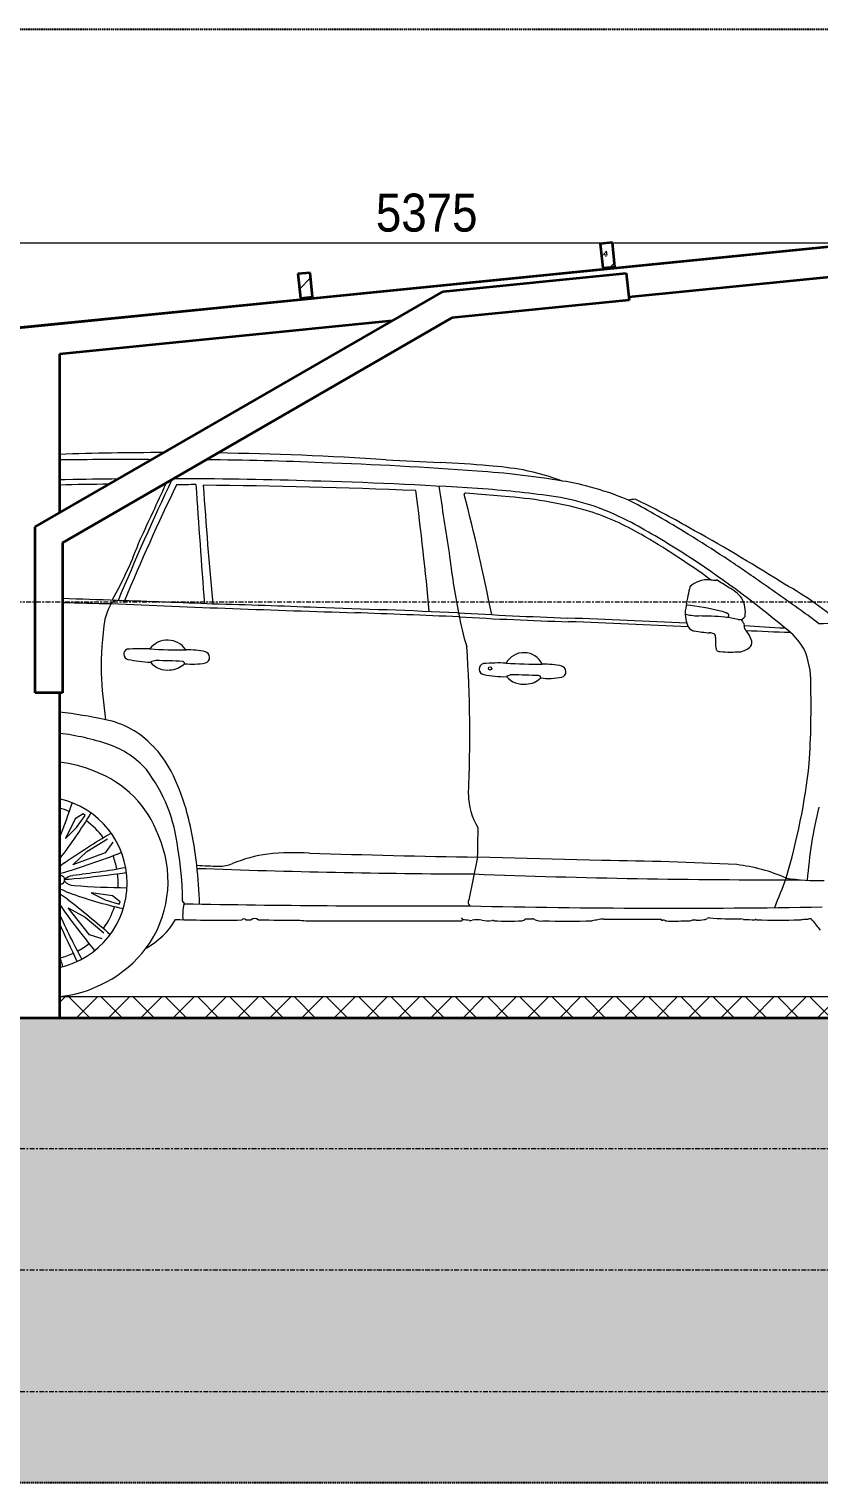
# Model space of a CAD drawing. Header units: millimetres. Extents: x -77355 to 26321, y -760 to 17156.
# Drawn here: x -57586 to -54986, y -700 to 4085 of the extents above; entities that cross this region are included whole.
import ezdxf

# ---------------------------------------------------------------- set-up
doc = ezdxf.new("R2010")
doc.units = ezdxf.units.MM
doc.linetypes.add('Centre', pattern=[31.75, 6.35, -4.7625, 15.875, -4.7625])
doc.linetypes.add('Hidden', pattern=[7.14375, 4.7625, -2.38125])
for name, color, linetype, lineweight in [('A-ANNO-DIMS', 211, 'Continuous', 9), ('A-ANNO-DIMS-50', 211, 'Continuous', 9), ('A-DETL-GENF', 92, 'Continuous', 18), ('A-DETL-GENF-1', 9, 'Continuous', 18), ('A-DETL-GENF-2', 92, 'Hidden', 25), ('A-DETL-MEDM', 33, 'Continuous', 35), ('A-FLOR-FNSH-1', 7, 'Continuous', 18), ('A-FLOR-LEVL-2', 51, 'Centre', 9), ('A-FLOR-PATT-1', 8, 'Continuous', 18), ('A-GLAZ-CURT', 52, 'Continuous', 18), ('A-GLAZ-CURT-2', 52, 'Continuous', 25), ('A-GLAZ-CWMG', 51, 'Continuous', 18), ('A-GLAZ-CWMG-1', 55, 'Continuous', 18), ('A-GLAZ-CWMG-2', 51, 'Continuous', 35), ('G-IMPT', 8, 'Continuous', 18)]:
    doc.layers.add(name, color=color, linetype=linetype, lineweight=lineweight)
doc.styles.add('UTM Avo', font='', dxfattribs={"width": 0.9, "height": 125})
doc.styles.get('UTM Avo').set_extended_font_data('UTM Avo')
doc.dimstyles.new('1_Dim_chi_tiet_2_5', dxfattribs={"dimscale": 304.8, "dimtxt": 124.912619, "dimasz": 0.19685, "dimexe": 0.164042, "dimexo": 0.0625, "dimgap": 0.016404, "dimtad": 1, "dimdec": 0, "dimrnd": 5, "dimzin": 0, "dimdsep": 46, "dimtxsty": 'UTM Avo', "dimblk1": 'OBLIQUE', "dimblk2": 'OBLIQUE', "dimsah": 1, "dimcen": 0.09, "dimdle": 0.164042, "dimazin": 0, "dimtfac": 1, "dimtdec": 4, "dimtix": 1, "dimtmove": 0, "dimatfit": 3, "dimfxl": 0.328084, "dimfxlon": 1, "dimtvp": 1, "dimtolj": 1, "dimtzin": 0, "dimarcsym": 2})
pattern_1 = [(45, (-67431.81, 15225), (-84.19025, 84.19025), []), (45, (-67431.81, 15284.53), (-84.18955, 84.18955), []), (50, (-67431.81, 15225), (136.6383, -11.95415), [14.287, -157.162]), (355, (-67431.81, 15225), (-26.4318, 143.293), [11.43, -125.73]), (100.451, (-67420.43, 15224), (110.2073, 131.3379), [12.143, -133.568]), (46.184, (-67431.81, 15263.1), (203.3093, -31.5316), [21.431, -235.744]), (96.636, (-67414.87, 15260.47), (178.052, 185.5712), [18.214, -200.351]), (351.184, (-67431.81, 15263.1), (178.0542, 185.5685), [17.145, -188.595]), (21, (-67412.76, 15253.58), (113.7111, -76.6989), [14.288, -157.163]), (326, (-67412.76, 15253.58), (46.352, 138.1412), [11.43, -125.73]), (71.451, (-67403.29, 15247.18), (160.0634, 61.4411), [12.143, -133.568]), (37.5, (-67431.81, 15225), (2.31655, 63.41591), [2.515, -121.691, 2.515, -125.12, -126.206]), (37.5, (-67431.81, 15225), (2.31655, 63.41591), [-251.841, 2.515, -123.692]), (7.5, (-67431.81, 15225), (50.11464, 75.13506), [2.515, -70.256, 2.515, -118.834, -48.101]), (7.5, (-67431.81, 15225), (50.11464, 75.13506), [-194.12, 2.515, -45.587]), (327.5, (-67474.293, 15225), (101.69342, -4.29674), [2.515, -45.11, 2.515, -146.075, -197.167]), (327.5, (-67474.293, 15225), (101.69342, -4.29674), [-196.215, 2.515, -194.653]), (317.5, (-67493.34, 15225), (111.0972, 19.0699), [2.515, -59.398, 2.515, -96.164, -140.017]), (317.5, (-67493.34, 15225), (111.0972, 19.0699), [-160.591, 2.515, -137.503])]

# ---------------------------------------------------------------- blocks, each defined once
blk = doc.blocks.new('System Panel - Glazed-V10-TKCS_NHÀ XE 1 - MẶT CẮT')
at = {"layer": 'A-GLAZ-CURT-2'}
blk.add_line((-57667.9, 3097.9), (-58662.9, 2998.4), dxfattribs=at)
blk = doc.blocks.new('Rectangular Mullion - 40 x 80mm-V12-TKCS_NHÀ XE 1 - MẶT CẮT')
at = {"layer": 'A-GLAZ-CWMG-1'}
h = blk.add_hatch(dxfattribs=at)
h.set_pattern_fill('FP_14', color=256, style=0, pattern_type=2)
h.set_pattern_definition(pattern_1)
h.paths.add_polyline_path([(-56693.1, 3199.3), (-56653.3, 3203.3), (-56661.3, 3282.9), (-56701.1, 3278.9), (-56695.4, 3221.7)])
at = {"layer": 'A-GLAZ-CWMG-2'}
for p, q in [((-56661.3, 3282.9), (-56701.1, 3278.9)), ((-56701.1, 3278.9), (-56693.1, 3199.3)), ((-56653.3, 3203.3), (-56661.3, 3282.9)), ((-56693.1, 3199.3), (-56653.3, 3203.3))]:
    blk.add_line(p, q, dxfattribs=at)
blk = doc.blocks.new('Rectangular Mullion - 40 x 80mm-V13-TKCS_NHÀ XE 1 - MẶT CẮT')
at = {"layer": 'A-GLAZ-CWMG-1'}
h = blk.add_hatch(dxfattribs=at)
h.set_pattern_fill('FP_14', color=256, style=0, pattern_type=2)
h.set_pattern_definition(pattern_1)
h.paths.add_polyline_path([(-55698.1, 3298.8), (-55658.3, 3302.8), (-55666.2, 3382.4), (-55706, 3378.4)])
at = {"layer": 'A-GLAZ-CWMG-2'}
for p, q in [((-55666.2, 3382.4), (-55706, 3378.4)), ((-55706, 3378.4), (-55698.1, 3298.8)), ((-55658.3, 3302.8), (-55666.2, 3382.4)), ((-55698.1, 3298.8), (-55658.3, 3302.8))]:
    blk.add_line(p, q, dxfattribs=at)
blk = doc.blocks.new('CAR_TOYOTA - CAR_TOYOTA_GRAND HIGHLANDER_dwg__U1-2292142-TKCS_NHÀ XE 1 - MẶT CẮT')
at = {"layer": 'G-IMPT'}
for centre, radius, start, end in [((-62801.6, 2055.5), 2602.4, 331.7547, 335.4122), ((-63682, 2381.8), 3551.5, 333.8472, 336.0974), ((-63061.4, 1618), 2739.8, 342.6142, 343.4629), ((-62177.4, -405.3), 2318.9, 32.3725, 33.0972)]:
    blk.add_arc(centre, radius, start, end, dxfattribs=at)
blk = doc.blocks.new('CAR_TOYOTA - CAR_TOYOTA_GRAND HIGHLANDER_dwg__U1-V18-TKCS_NHÀ XE 1 - MẶT CẮT')
at = {"layer": 'G-IMPT', "flags": 128}
for points in [[(-60103.9, 1103.7), (-60145, 1117.5), (-60235.3, 1092)], [(-60235.3, 1084.3), (-60190.7, 1078.7), (-60111.1, 1084.4)]]:
    blk.add_lwpolyline(points, dxfattribs=at)
blk.add_lwpolyline([(-60127.6, 970.4), (-60158.9, 969.2), (-60221.8, 1002.1), (-60171.5, 994.2), (-60125.4, 978.7)], close=True, dxfattribs=at)
at = {"layer": 'G-IMPT'}
for centre, radius, start, end in [((-59524.8, -1098.1), 2318.9, 104.3725, 107.8454), ((-60328.7, 3403.8), 2339.6, 272.2886, 275.8437), ((-60674.1, -337.6), 1437.8, 66.7024, 72.2222), ((-61722.3, -1313.6), 2739.8, 54.6142, 57.126), ((-62640.4, -1667.7), 3551.5, 45.8472, 47.3721), ((-62058.1, -931.3), 2602.4, 43.7547, 45.5372)]:
    blk.add_arc(centre, radius, start, end, dxfattribs=at)
blk = doc.blocks.new('CAR_TOYOTA - CAR_TOYOTA_GRAND HIGHLANDER_dwg__U1-V19-TKCS_NHÀ XE 1 - MẶT CẮT')
at = {"layer": 'G-IMPT', "flags": 128}
for points in [[(-60235.3, 1243.1), (-60207, 1281.2), (-60199.8, 1276.6)], [(-60199.8, 1276.6), (-60208.3, 1246.4), (-60235.3, 1220)]]:
    blk.add_lwpolyline(points, dxfattribs=at)
at = {"layer": 'G-IMPT'}
for centre, radius, start, end in [((-59124.7, 352.6), 1437.8, 138.7024, 140.6112), ((-58520.4, -945.9), 2739.8, 126.6142, 128.755), ((-58987.7, -1147.1), 2602.4, 115.7547, 118.6505), ((-58467.3, -1928.5), 3551.5, 117.8472, 119.8589)]:
    blk.add_arc(centre, radius, start, end, dxfattribs=at)
blk = doc.blocks.new('CAR_TOYOTA - CAR_TOYOTA_GRAND HIGHLANDER_dwg__U1-V20-TKCS_NHÀ XE 1 - MẶT CẮT')
at = {"layer": 'G-IMPT', "flags": 128}
blk.add_lwpolyline([(-60513.3, 1302.5), (-60487.3, 1285.1), (-60455.7, 1221.4), (-60491.7, 1257.4), (-60519.9, 1297.1)], close=True, dxfattribs=at)
blk.add_lwpolyline([(-60610.8, 1208.6), (-60585.6, 1173.2), (-60479, 1133.9), (-60525.8, 1177.7), (-60593.6, 1220)], dxfattribs=at)
at = {"layer": 'G-IMPT'}
for centre, radius, start, end in [((-59302.3, 2039.5), 1437.8, 210.7024, 217.9944), ((-57880.6, 2213), 2739.8, 198.6142, 201.1637), ((-61780.8, -784.4), 2339.6, 55.3867, 59.8437), ((-59785.1, 3330.2), 2318.9, 248.3725, 253.7105), ((-60089.5, 1577.3), 567, 230.2844, 232.4098)]:
    blk.add_arc(centre, radius, start, end, dxfattribs=at)
blk = doc.blocks.new('CAR_TOYOTA - CAR_TOYOTA_GRAND HIGHLANDER_dwg__U1-V21-TKCS_NHÀ XE 1 - MẶT CẮT')
at = {"layer": 'G-IMPT', "flags": 128}
blk.add_lwpolyline([(-60634.8, 1012.4), (-60610.2, 1031.7), (-60539.9, 1042.1), (-60585.3, 1018.9), (-60631.7, 1004.4)], close=True, dxfattribs=at)
blk.add_lwpolyline([(-60575.6, 890.6), (-60534.2, 903.6), (-60463.9, 992.9), (-60520, 961.9), (-60581.2, 910.5)], dxfattribs=at)
at = {"layer": 'G-IMPT'}
for centre, radius, start, end in [((-60152.5, 4623.7), 3551.5, 261.8472, 264.6532), ((-60190.8, 3685.6), 2602.4, 259.7547, 263.6431), ((-60435.7, 1084.9), 16.1, 87.8509, 272.1491), ((-60687.2, 3797.5), 2739.8, 270.6142, 274.2506), ((-60482.8, 1103.1), 37.9, 268.0542, 324.1253), ((-60452.7, 1322.5), 236.8, 262.5407, 270.211), ((-60482.8, 1051.9), 47.4, 51.8821, 85.3684), ((-60367.5, 861.8), 205.4, 109.2934, 118.7567), ((-60460.6, 1083.8), 8.94, 341.2359, 37.3348), ((-60961.5, 2391.8), 1437.8, 282.7024, 290.1427), ((-59041.8, -838), 2339.6, 127.3867, 131.8437), ((-62338.3, 2331.5), 2318.9, 320.3725, 325.1779), ((-60765.2, 1500.3), 567, 302.2844, 305.5598)]:
    blk.add_arc(centre, radius, start, end, dxfattribs=at)
blk = doc.blocks.new('CAR_TOYOTA - CAR_TOYOTA_GRAND HIGHLANDER_dwg__U2-V30-TKCS_NHÀ XE 1 - MẶT CẮT')
at = {"extrusion": (0, 0, -1)}
for name, zscale in [('CAR_TOYOTA - CAR_TOYOTA_GRAND HIGHLANDER_dwg__U1-V20-TKCS_NHÀ XE 1 - MẶT CẮT', -0.9999999999999998), ('CAR_TOYOTA - CAR_TOYOTA_GRAND HIGHLANDER_dwg__U1-V19-TKCS_NHÀ XE 1 - MẶT CẮT', -1), ('CAR_TOYOTA - CAR_TOYOTA_GRAND HIGHLANDER_dwg__U1-V18-TKCS_NHÀ XE 1 - MẶT CẮT', -1), ('CAR_TOYOTA - CAR_TOYOTA_GRAND HIGHLANDER_dwg__U1-V21-TKCS_NHÀ XE 1 - MẶT CẮT', -1), ('CAR_TOYOTA - CAR_TOYOTA_GRAND HIGHLANDER_dwg__U1-2292142-TKCS_NHÀ XE 1 - MẶT CẮT', -1)]:
    blk.add_blockref(name, (117921.7, 200), dxfattribs=dict(at, zscale=zscale))
blk = doc.blocks.new('CAR_TOYOTA - CAR_TOYOTA_GRAND HIGHLANDER_dwg-V31-TKCS_NHÀ XE 1 - MẶT CẮT')
at = {"layer": 'G-IMPT'}
for p, q in [((-57193.6, 2667.8), (-57182.6, 2667.9)), ((-57141.6, 2587.5), (-57136.2, 2587.5)), ((-56006, 2545.2), (-56149.1, 2557.3))]:
    blk.add_line(p, q, dxfattribs=at)
at = {"layer": 'G-IMPT', "flags": 128}
blk.add_lwpolyline([(-55700.5, 1348.3), (-56109.8, 1359.5), (-56139.2, 1218.9)], dxfattribs=at)
at = {"layer": 'G-IMPT'}
blk.add_circle((-56068.9, 1980.5), 5.51, dxfattribs=at)
for centre, radius, start, end in [((-57131.1, -8279.9), 10970.9, 90.06731, 91.85603), ((-57131.1, -8279.9), 10970.9, 86.23442, 89.1447), ((-57268.2, -32263.8), 34931.7, 89.87752, 90.35778), ((-57131.3, -10051.9), 12719.9, 87.69771, 89.42892), ((-57076.6, -10273.2), 12939, 85.72181, 87.97933), ((-53897.4, 49841.9), 47241.4, 266.95049, 267.16598), ((-56370.1, -559.4), 3220.6, 84.71, 87.5623), ((-56165.5, 1397.8), 1253.1, 80.5543, 85.777), ((-56124.1, 1810.8), 839.3, 69.4821, 78.7111), ((-57331.4, -5253), 7856, 90.95498, 91.13026), ((-57241.3, -7843.2), 10430.4, 90.44762, 91.3461), ((-57148.6, -13705.5), 16310.4, 90.50701, 91.10234), ((-47767, -1804.5), 10335.6, 154.76323, 157.17957), ((-50300.6, -708.2), 7555.6, 154.16025, 157.33373), ((-65747.5, 6467), 9444.9, 334.52533, 335.74772), ((-57148.6, -13705.5), 16310.4, 89.678, 89.87152), ((-56973.1, -7253.1), 9838.9, 90.37462, 90.743), ((-57101.1, -11285.7), 13890.4, 88.03815, 89.81759), ((33875.4, 8948.9), 91135.3, 184.003833, 184.250829), ((-56979.8, -10573.6), 13175, 86.06415, 88.45935), ((-56277.6, -16.7), 2651.7, 80.2811, 86.4052), ((-55897.5, 2060.4), 540.7, 73.3185, 82.8182), ((-57228.5, -19692.8), 22277.4, 87.64664, 89.44554), ((-42311.2, 3550.4), 14733.4, 183.76272, 185.28778), ((-64546.2, 1447.2), 8308.2, 4.97423, 7.73732), ((-38718.3, 5139.1), 17704.7, 188.30943, 189.02892), ((-56150, 2553.6), 3.77, 76.6948, 190.6224), ((-62609.5, 873.1), 6670.8, 11.10243, 14.5851), ((-56338.6, -799.8), 3380.3, 81.4681, 85.5351), ((-56103.5, 1252.7), 1296.2, 73.7129, 85.6858), ((-55996.6, 1690.5), 867.4, 71.0232, 79.4047), ((-55991.8, 1636), 974.9, 67.3162, 75.1711), ((-55591.3, 2468.4), 68.9, 90.0294, 108.1443), ((-56501.6, 591.3), 2148.4, 59.6062, 64.9308), ((-55995.8, 1704.4), 832.8, 59.5132, 72.1067), ((-56110.2, 1482.4), 1101.8, 62.6364, 68.9572), ((-56196.9, 1350.7), 1319.5, 59.5628, 63.8752), ((-56784.4, 245.8), 2570.3, 58.2096, 60.7499), ((-56964.9, -29.8), 2838.4, 57.1924, 61.345), ((-58007.7, -2287.5), 5395.8, 57.5452, 61.2778), ((-58533.9, 2888), 1399.1, 330.7724, 339.7913), ((-56853.5, 207.7), 2558.3, 53.8123, 59.9638), ((-57104.1, -359), 3253.2, 56.5743, 59.0337), ((-53469.3, 2692.4), 2754.4, 186.9199, 191.0697), ((-57148.5, -324.8), 3185.8, 49.9514, 57.2908), ((-59765, -4372), 8068.2, 55.49561, 56.50176), ((-55330, 2215.4), 86.9, 156.53, 166.338), ((-55361.5, 2202.1), 68, 108.595, 135.2619), ((-55350.6, 2184.3), 88.5, 85.0605, 111.5476), ((-55330.1, 2364.1), 92.7, 261.9714, 274.0833), ((-55881.1, 1327), 1097, 57.0203, 59.4491), ((-69910.1, -18804.4), 25709.2, 54.6755, 55.08364), ((-55705.4, 1191.7), 1226.8, 49.9684, 61.0808), ((-58259.9, -23621.2), 25843.4, 87.86601, 88.26263), ((-57294.4, 2176.6), 28.3, 100.9718, 142.1459), ((-58484.5, -34150.8), 36374.4, 87.63265, 88.13012), ((-54322.6, 2007), 1115.6, 168.164, 171.5719), ((-55347.3, 2123.3), 139.2, 39.3978, 62.9164), ((-55329.7, 2165.2), 101.2, 352.2877, 27.289), ((-57226.7, 9129.7), 6936.3, 267.93736, 269.25616), ((-57048.1, 2057.2), 301.5, 153.0275, 163.5927), ((-54575.4, 65162.2), 63027.9, 267.507206, 268.23724), ((-57815.1, -27284.3), 29488.7, 87.71507, 88.38108), ((-58125.8, -44314.9), 46519.6, 87.59786, 88.16896), ((-61075.8, -117020), 119271.4, 87.643466, 87.808201), ((-55133.7, 20073.7), 17940.2, 266.66913, 267.82732), ((-55330.6, 2307.7), 854.1, 189.713, 197.4261), ((-55319, 2161.8), 107.5, 175.3322, 204.616), ((-55405.3, 2204.6), 48.9, 244.3079, 268.2483), ((-55493.7, 1449.9), 742.3, 75.7387, 84.5553), ((-55377.7, 2329.3), 176, 260.4947, 268.7758), ((-55499.2, -2697.5), 4852.3, 88.117, 88.6105), ((-55317.7, 2113.5), 56.3, 55.7165, 82.9799), ((-55288.8, 2154.6), 6.08, 260.6683, 62.9006), ((-56692.2, -85), 2793.8, 52.393, 53.8696), ((-56193.1, 1974.9), 1156.3, 171.6707, 180.4624), ((-55417, 15001.3), 12872.9, 266.63938, 268.24832), ((-57336.6, -38122.9), 40298.1, 87.27614, 87.83432), ((-57192.8, -33675.4), 35836.5, 87.15918, 87.78934), ((-55390.7, 2134.8), 31.5, 214.2641, 259.5574), ((-55341.4, 1779.8), 372.4, 76.13, 89.7385), ((-55248.7, 2163.8), 22.7, 261.1928, 327.7584), ((-55175.6, 2172.7), 72.9, 204.8127, 218.2077), ((-55237.6, 2123.6), 6.13, 338.4919, 40.1995), ((-55224.5, 2117.4), 8.38, 151.4122, 191.5904), ((-55210.7, 2123.4), 23.3, 199.2587, 229.3769), ((-54845.7, 7838.3), 5729.9, 266.13562, 267.47031), ((-54944.4, 7255.2), 5157.2, 266.8705, 268.4823), ((-55328.4, 2027.9), 128.7, 21.8809, 37.2044), ((-55232, 1929.2), 227.9, 30.337, 54.1849), ((-54990.9, 3129.1), 1000.7, 270.2058, 277.7), ((-57130.6, 2001), 72.9, 33.7204, 142.895), ((-55254.1, 3021.1), 928.2, 261.182, 264.3125), ((-55343.5, 2073.7), 23.9, 60.3652, 96.3941), ((-55336.7, 2085.6), 10.2, 342.6754, 60.2658), ((-55101.4, 2075.4), 225.7, 178.195, 186.8773), ((-55228.9, 2066.5), 22, 321.1686, 25.2128), ((-57257.5, 2027.4), 17.3, 110.846, 258.7595), ((-57215.6, 1464.5), 581.1, 87.354, 94.7426), ((-57154.7, 2548.1), 548, 258.8339, 266.6189), ((-57074.4, 3903.7), 1862.3, 266.4782, 270.1372), ((-57063.8, 1766), 275.6, 77.7651, 91.2714), ((-57011, 2017), 19.1, 286.0013, 78.0893), ((-60378.7, 1761.1), 4243.2, 357.3667, 3.9303), ((-55957.5, 1965.6), 66.9, 25.5885, 151.0269), ((-55312.5, 2048.9), 12.9, 182.0398, 277.102), ((-55276.7, 2423.3), 388.8, 264.9401, 274.6666), ((-55255.2, 2097.2), 62.3, 279.4126, 314.2663), ((-55270.9, 1940), 257.6, 358.1252, 23.8835), ((-55014.4, 2106.5), 2339.3, 183.4551, 187.2327), ((-57164.6, 1960.5), 46.4, 95.3621, 118.9791), ((-57131.9, 2047.5), 72.1, 220.0982, 277.4481), ((-57294.8, -3271.7), 5279.9, 87.6881, 88.6341), ((-57124.9, 2048.1), 72.2, 271.8868, 313.9323), ((-57081.2, 1997.5), 6.42, 348.3058, 95.5796), ((-57048.8, 2233.4), 238.7, 263.7372, 280.4092), ((-56085.9, 1978.7), 18.6, 105.5177, 258.6322), ((-56042.9, 1417.5), 581.1, 87.354, 94.7426), ((-55901.6, 3856.8), 1862.3, 266.4782, 270.1372), ((-55891.1, 1719), 275.6, 77.7651, 91.2714), ((-55838.2, 1970), 19.1, 286.0013, 78.0893), ((-56023.1, 2274), 320.5, 258.0265, 271.5138), ((-55993, 1919.2), 40.7, 94.5079, 122.1519), ((-55958.9, 2003), 74.5, 221.5442, 276.9701), ((-56122, -3318.7), 5279.9, 87.6881, 88.6341), ((-55952.2, 2001.2), 72.2, 271.8868, 313.9323), ((-55908.4, 1950.5), 6.42, 348.3058, 95.5796), ((-55876.1, 2186.5), 238.7, 263.7372, 280.4092), ((-57829.5, 1850.8), 2817.3, 356.281, 1.6422), ((-57616.9, 536.4), 1306.3, 77.541, 84.2632), ((-57391.7, 1526.3), 291.2, 43.2387, 78.7959), ((-57590.6, 933.6), 840.1, 71.5026, 82.8642), ((-57420.2, 1451.6), 294.8, 41.6712, 70.9618), ((-57430, 1478.6), 352, 27.7552, 44.6212), ((-57542.2, 1223.5), 452.4, 67.5131, 82.8853), ((-57494.2, 1309), 355.2, 20.012, 69.3966), ((-57618.4, 1330.5), 525, 6.3961, 37.1574), ((-57820.4, 1294.8), 783.2, 16.5578, 26.3558), ((-57134.8, 1897.8), 2129.1, 343.4373, 353.8061), ((-57547.3, 1273.8), 283.9, 282.4605, 77.5395), ((-55931.9, 1567.1), 208.1, 180.2539, 211.884), ((-57547.3, 1273.8), 254.1, 68.5179, 76.1075), ((-58236.9, 1197.8), 1210.4, 6.4044, 15.3409), ((-53612.3, 1182.7), 1415.9, 166.0295, 175.9165), ((-57547.3, 1273.8), 254.1, 36.0699, 54.1825), ((-58985.3, 1442.5), 2876.8, 358.3464, 0.2915), ((-57502.8, 1280.1), 373.9, 327.4444, 23.7171), ((-58168.1, 1205.2), 1087, 0.8614, 9.7335), ((-57547.3, 1273.8), 254.1, 10.373, 20.7521), ((-56724.7, 851.5), 523.7, 98.3284, 111.4891), ((-56710.4, 478.8), 895.4, 87.0155, 95.7781), ((-55542.5, 36018.5), 34663.7, 268.14633, 269.06238), ((-55809.6, -9613.1), 10962, 87.11085, 89.43002), ((-57547.3, 1273.8), 254.1, 356.5179, 6.8286), ((-59499.5, 1095.5), 2476.8, 2.537, 5.4978), ((-56891.5, 3874), 2545.2, 266.7908, 268.4005), ((-56007.1, 29378.1), 28074.2, 267.90568, 269.76697), ((-56960.2, 1439.8), 110.1, 268.7511, 293.3625), ((-55130.5, 26850), 25565, 267.77887, 270.18751), ((-55328.4, 748.3), 591, 66.6424, 83.0669), ((-57829, 2300.2), 2915.3, 337.6873, 339.7423), ((-54985.5, 1988.4), 705.9, 261.1539, 271.3024), ((-57073.4, 1217.7), 8.69, 153.7889, 233.0087), ((-56925, 1168.1), 155.8, 165.9133, 185.2688), ((-57079.1, 1207.5), 3.33, 333.3453, 80.7706), ((-56293.9, 44348.3), 43149.4, 268.96125, 270.21111), ((-56125.9, 1211.5), 15.2, 150.7617, 233.5186), ((-55459.5, 31326.6), 30135, 268.71571, 270.91926), ((-57547.3, 1273.8), 254.1, 324.0699, 342.1825), ((-57322.4, 1282.7), 253.3, 298.6255, 329.5843), ((-56959.7, 5879.7), 4727.5, 268.2518, 270.8895), ((-56879.1, 1146.9), 9.28, 43.6822, 140.3205), ((-56866, 1320.1), 166.9, 267.7864, 273.7478), ((-56843.6, 1140.8), 17.1, 47.3661, 132.0646), ((-56716, 6762.9), 5610.7, 268.8158, 270.2194), ((-56667.9, 1310.3), 160.3, 260.4159, 269.463), ((-56400, 91983), 90833.4, 269.830088, 270.147783), ((-56163.8, 1154.1), 4.58, 244.8578, 348.9128), ((-56162.9, 1154.4), 3.81, 341.9185, 82.4257), ((-56166.9, 929), 224.3, 82.1117, 88.0521), ((-56133.4, 1164.2), 13.3, 258.0954, 295.0138), ((-56113.5, 1053.9), 99.3, 79.9748, 98.2253), ((-56075.5, 1281.2), 131.2, 260.9255, 275.9084), ((-56059.7, 1141.5), 9.46, 64.7656, 104.0783), ((-56008.8, 1929.5), 780.8, 266.5525, 273.2924), ((-55965.1, 1166.2), 16.2, 274.1427, 322.9668), ((-55944.5, 1367.9), 211.6, 267.9393, 274.1063), ((-55933.2, 1132.5), 24.6, 57.1732, 80.9307), ((-55901.8, 1190.5), 41.5, 244.1224, 279.5253), ((-55810.1, 10055.2), 8906, 269.45407, 270.50062), ((-55693.9, 1010.3), 144.4, 98.1456, 105.4029), ((-55695, 1081.9), 73.9, 88.8387, 105.1698), ((-55611.7, 14228), 13072.5, 269.64124, 270.45945), ((-55501.5, 1157.5), 5.57, 196.1046, 284.8074), ((-55497.7, 1141), 11.3, 55.8368, 101.769), ((-55476, 1242.7), 93.5, 260.5147, 272.4332), ((-55474.3, 3358.4), 2209.2, 270.0585, 271.6503), ((-55421.3, 1206.1), 56.9, 280.8302, 287.7869), ((-55395.7, 1039.8), 112.4, 87.5661, 94.2079), ((-55383.5, 1225.9), 74.2, 264.2533, 284.9277), ((-55366.5, 1179.5), 25.4, 274.8663, 302.8359), ((-55348.2, 1152.4), 7.37, 81.5696, 128.4059), ((-55249.7, 2453.3), 1297.3, 265.6959, 270.3027), ((-55242.8, 1134.4), 21.6, 67.0416, 90.1887), ((-55198.3, 2344.8), 1191.1, 268.2626, 270.113), ((-55194.7, 1146.4), 7.5, 63.9754, 99.0788), ((-55126, 3408.4), 2256.2, 268.3373, 271.9274), ((-55055.9, 1252.1), 98.8, 273.3518, 281.2989), ((-55032.5, 1299.8), 144.7, 268.4023, 274.3224), ((-55016.6, 1147.9), 9.07, 31.0084, 123.0866), ((-54460, 1565), 686.5, 216.9196, 220.4458), ((-57528.2, 1310.7), 412, 277.2632, 325.7653), ((-57547.3, 1273.8), 254.1, 298.373, 308.7521), ((-57547.3, 1273.8), 254.1, 284.5179, 294.8286), ((-57559, 1293.8), 400.5, 280.4446, 281.9386)]:
    blk.add_arc(centre, radius, start, end, dxfattribs=at)
blk.add_blockref('CAR_TOYOTA - CAR_TOYOTA_GRAND HIGHLANDER_dwg__U2-V30-TKCS_NHÀ XE 1 - MẶT CẮT', (0, 0))
blk = doc.blocks.new('CAR_TOYOTA - CAR_TOYOTA-2599869-TKCS_NHÀ XE 1 - MẶT CẮT')
blk.add_blockref('CAR_TOYOTA - CAR_TOYOTA_GRAND HIGHLANDER_dwg-V31-TKCS_NHÀ XE 1 - MẶT CẮT', (0, 0))
blk = doc.blocks.new('BORDER VIEW - BORDER VIEW-2599773-TKCS_NHÀ XE 1 - MẶT CẮT')
at = {"layer": 'A-DETL-GENF-2'}
for p, q in [((-76498.6, 4084.9), (-52882.8, 4084.9)), ((-52882.8, -700), (-76498.6, -700))]:
    blk.add_line(p, q, dxfattribs=at)
blk = doc.blocks.new('DIMBLOCK9-TKCS_NHÀ XE 1 - MẶT CẮT')
at = {"layer": 'A-ANNO-DIMS-50'}
for p, q in [((-53586.4, 3480.9), (-53586.4, 3330.9)), ((-53586.4, 3380.9), (-53586.4, 3480.9)), ((-58960.8, 3280.9), (-58960.8, 3430.9)), ((-58960.8, 3380.9), (-53536.4, 3380.9)), ((-58960.8, 3380.9), (-58960.8, 3280.9))]:
    blk.add_line(p, q, dxfattribs=at)
at = {"layer": 'A-ANNO-DIMS-50', "lineweight": 25}
for p, q in [((-58960.8, 3380.9), (-58930.8, 3410.9)), ((-53586.4, 3380.9), (-53556.4, 3410.9)), ((-58960.8, 3380.9), (-58990.8, 3350.9)), ((-53586.4, 3380.9), (-53616.4, 3350.9))]:
    blk.add_line(p, q, dxfattribs=at)
at = {"layer": 'A-ANNO-DIMS-50', "color": 0, "insert": (-56444.8, 3543.3), "char_height": 125, "width": 410.824, "attachment_point": 1, "line_spacing_factor": 1.110334, "style": 'UTM Avo'}
blk.add_mtext('5375', dxfattribs=at)
blk = doc.blocks.new('_Oblique')
at = {"color": 0, "linetype": 'ByBlock', "lineweight": -2}
blk.add_line((-0.5, -0.5), (0.5, 0.5), dxfattribs=at)

msp = doc.modelspace()

# ---------------------------------------------------------------- hatches: boundary and pattern name
at = {"layer": 'A-DETL-GENF-1'}
h = msp.add_hatch(dxfattribs=at)
h.set_pattern_fill('FP_21', color=256, style=0, pattern_type=2)
h.set_pattern_definition([(0, (-67431.8, 15225), (241.935, 241.935), [241.935, -241.935]), (0, (-67431.8, 15315.73), (241.935, 241.935), [241.935, -241.935]), (0, (-67431.8, 15406.45), (241.935, 241.935), [241.935, -241.935]), (90, (-67401.57, 15436.7), (-241.935, 241.935), [241.935, -241.935]), (90, (-67310.84, 15436.7), (-241.935, 241.935), [241.935, -241.935]), (90, (-67220.12, 15436.7), (-241.935, 241.935), [241.935, -241.935])])
h.paths.add_polyline_path([(-64670, -700), (-52882.8, -700), (-52844, -694.9), (-52807.8, -679.9), (-52776.8, -656.1), (-52752.9, -625), (-52737.9, -588.8), (-52732.8, -550), (-52732.8, 830), (-58586.3, 830), (-58586.3, 300), (-70436.3, 300), (-70436.3, 50), (-75426.8, 0.1), (-76648.6, -45.8), (-76648.6, -550), (-76643.5, -588.8), (-76628.5, -625), (-76604.6, -656.1), (-76573.6, -679.9), (-76537.4, -694.9), (-76498.6, -700), (-70694.3, -700)])
at = {"layer": 'A-FLOR-PATT-1'}
h = msp.add_hatch(dxfattribs=at)
h.set_pattern_fill('FP_3', color=256, style=0, pattern_type=2)
h.set_pattern_definition([(45, (-67431.81, 15225), (-53.033, 53.033), []), (135, (-67431.81, 15225), (-53.033, -53.033), [])])
h.paths.add_polyline_path([(-52732.8, 830), (-52732.8, 900), (-57486.4, 900), (-57486.4, 830), (-55633.6, 830)])
h.paths.add_polyline_path([(-58586.3, 830), (-57686.4, 830), (-57686.4, 900), (-58586.3, 900)])

# ---------------------------------------------------------------- linework, layer by layer
at = {"layer": 'A-DETL-MEDM'}
for p, q in [((-58960.8, 2968.1), (-53586.4, 3505.5)), ((-53586.4, 3405), (-55612.4, 3202.4)), ((-56223.1, 3221.7), (-55620.4, 3282)), ((-55620.4, 3282), (-55611.4, 3192.4)), ((-57566.4, 2446.2), (-56223.1, 3221.7)), ((-55611.4, 3192.4), (-56194.9, 3134.1)), ((-56391.5, 3124.5), (-57486.4, 3015)), ((-56194.9, 3134.1), (-57476.4, 2394.2)), ((-57486.4, 3015), (-57486.4, 2492.4)), ((-57566.4, 1900), (-57566.4, 2446.2)), ((-57476.4, 2394.2), (-57476.4, 1900)), ((-57476.4, 1900), (-57566.4, 1900)), ((-57486.4, 1900), (-57486.4, 830)), ((-52732.8, 830), (-58586.3, 830))]:
    msp.add_line(p, q, dxfattribs=at)
at = {"layer": 'A-FLOR-FNSH-1'}
msp.add_line((-52732.8, 900), (-57486.4, 900), dxfattribs=at)
at = {"layer": 'A-FLOR-LEVL-2'}
for p, q in [((-77355, 2200), (-51905.7, 2200)), ((-52540.7, 400), (-77355, 400)), ((-51905.7, 0), (-77355, 0)), ((-52540.7, -400), (-77355, -400))]:
    msp.add_line(p, q, dxfattribs=at)

# ---------------------------------------------------------------- block references
at = {"layer": 'A-DETL-GENF'}
for name in ['BORDER VIEW - BORDER VIEW-2599773-TKCS_NHÀ XE 1 - MẶT CẮT', 'CAR_TOYOTA - CAR_TOYOTA-2599869-TKCS_NHÀ XE 1 - MẶT CẮT']:
    msp.add_blockref(name, (0, 0), dxfattribs=at)
at = {"layer": 'A-GLAZ-CURT'}
for p in [(2985.1, 298.5), (1990.1, 199), (995, 99.5)]:
    msp.add_blockref('System Panel - Glazed-V10-TKCS_NHÀ XE 1 - MẶT CẮT', p, dxfattribs=at)
at = {"layer": 'A-GLAZ-CWMG'}
for name in ['Rectangular Mullion - 40 x 80mm-V13-TKCS_NHÀ XE 1 - MẶT CẮT', 'Rectangular Mullion - 40 x 80mm-V12-TKCS_NHÀ XE 1 - MẶT CẮT']:
    msp.add_blockref(name, (0, 0), dxfattribs=at)

# ---------------------------------------------------------------- dimensions: what is measured, and where the dimension line sits
at = {"layer": 'A-ANNO-DIMS'}
dim = msp.add_linear_dim(base=(-53586.4, 3380.9), p1=(-58960.8, 3280.9), p2=(-53586.4, 3480.9), dimstyle='1_Dim_chi_tiet_2_5', override={"dimpost": '<>', "dimfxl": 5378.193769}, dxfattribs=at)
dim.commit()
dim.dimension.update_dxf_attribs({"geometry": 'DIMBLOCK9-TKCS_NHÀ XE 1 - MẶT CẮT', "text_midpoint": (-56273.6, 3450.6)})

doc.saveas('drawing.dxf')
